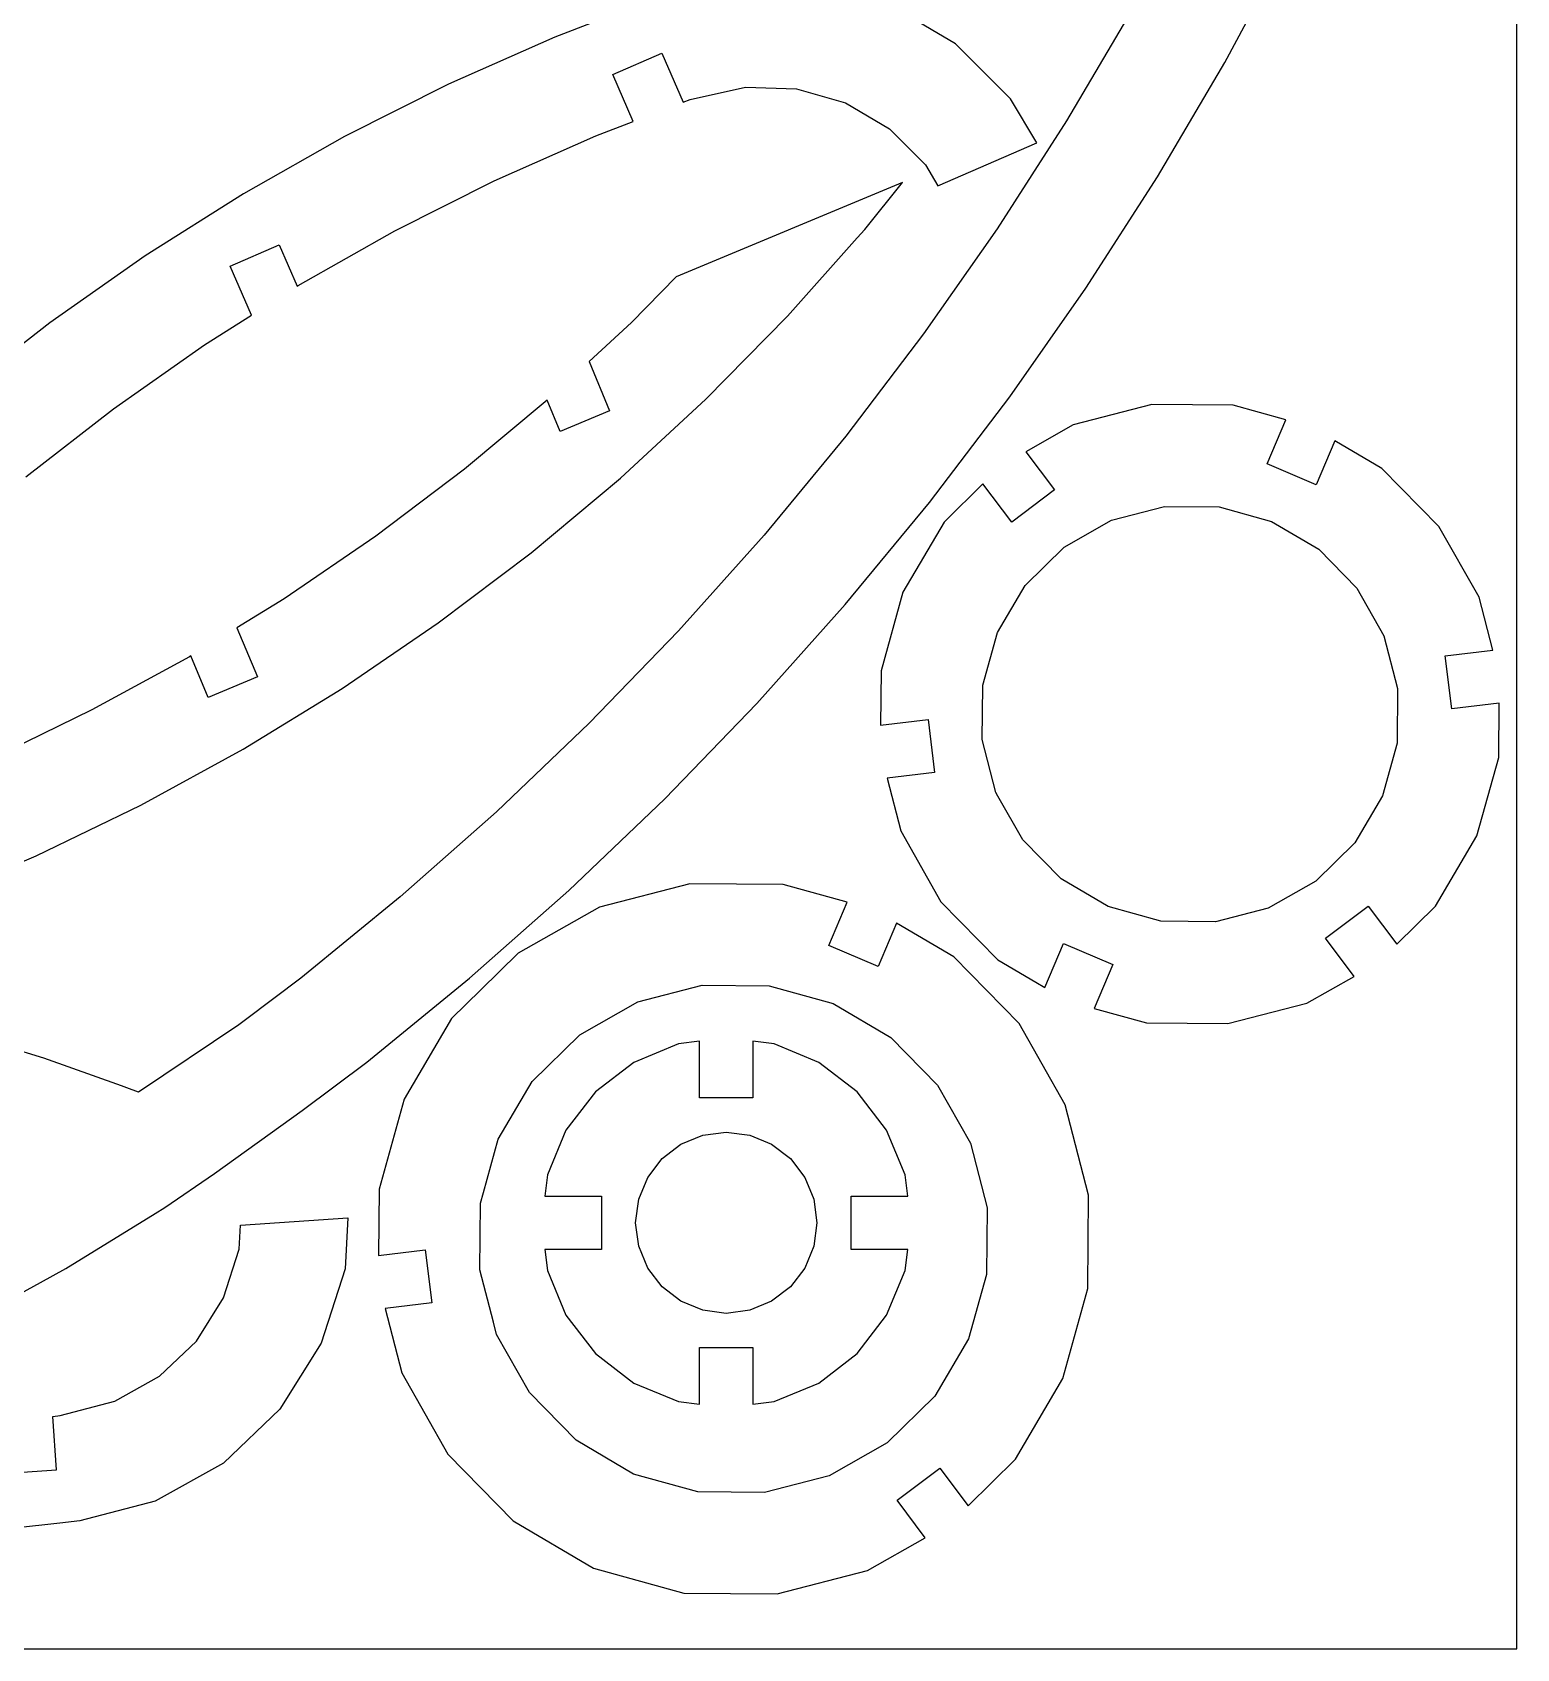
# Model space of a CAD drawing. Extents: x -150 to 150, y -100 to 100.
# Drawn here: x 67.1 to 150, y -100 to -9.8 of the extents above; entities that cross this region are included whole.
import ezdxf

# ---------------------------------------------------------------- set-up
doc = ezdxf.new("R2010")
doc.units = 0
doc.header["$MEASUREMENT"] = 0
doc.layers.add('3MM_1', color=7, linetype='CONTINUOUS')
doc.layers.add('HINTEN', color=7, linetype='CONTINUOUS')

msp = doc.modelspace()

# ---------------------------------------------------------------- linework, layer by layer
at = {"layer": '3MM_1'}
for points in [[(133.7094, -11.4456), (133.7094, -11.4456), (137.2116, -4.9243), (137.2116, -4.9243)], [(101.0922, -8.1857), (101.0922, -8.1857), (96.3085, -10.03), (96.3085, -10.03)], [(118.6687, -10.4009), (118.6687, -10.4009), (114.9184, -8.1856), (114.9184, -8.1856)], [(128.508, -8.5203), (128.508, -8.5203), (124.8711, -14.6962), (124.8711, -14.6962)], [(96.3085, -10.03), (96.3085, -10.03), (90.3707, -12.6597), (90.3707, -12.6597)], [(121.7508, -13.4787), (121.7508, -13.4787), (118.6687, -10.4009), (118.6687, -10.4009)], [(99.545, -12.1148), (99.545, -12.1148), (102.2817, -10.9272), (102.2817, -10.9272)], [(102.2817, -10.9272), (102.2817, -10.9272), (103.4694, -13.664), (103.4694, -13.664)], [(129.9533, -17.8241), (129.9533, -17.8241), (133.7094, -11.4456), (133.7094, -11.4456)], [(100.6833, -14.7381), (100.6833, -14.7381), (99.545, -12.1148), (99.545, -12.1148)], [(90.3707, -12.6597), (90.3707, -12.6597), (84.5687, -15.5767), (84.5687, -15.5767)], [(103.4694, -13.664), (103.4694, -13.664), (103.8638, -13.5119), (103.8638, -13.5119)], [(103.8638, -13.5119), (103.8638, -13.5119), (106.9477, -12.8227), (106.9477, -12.8227)], [(106.9477, -12.8227), (106.9477, -12.8227), (109.7957, -12.9119), (109.7957, -12.9119)], [(109.7957, -12.9119), (109.7957, -12.9119), (112.5322, -13.706), (112.5322, -13.706)], [(123.205, -15.9325), (123.205, -15.9325), (121.7508, -13.4787), (121.7508, -13.4787)], [(112.5322, -13.706), (112.5322, -13.706), (114.9855, -15.1552), (114.9855, -15.1552)], [(98.5911, -15.5448), (98.5911, -15.5448), (100.6833, -14.7381), (100.6833, -14.7381)], [(114.9855, -15.1552), (114.9855, -15.1552), (117.0018, -17.1686), (117.0018, -17.1686)], [(124.8711, -14.6962), (124.8711, -14.6962), (120.9939, -20.7243), (120.9939, -20.7243)], [(84.5687, -15.5767), (84.5687, -15.5767), (78.9163, -18.774), (78.9163, -18.774)], [(92.9204, -18.0561), (92.9204, -18.0561), (98.5911, -15.5448), (98.5911, -15.5448)], [(117.688, -18.3264), (117.688, -18.3264), (123.205, -15.9325), (123.205, -15.9325)], [(117.0018, -17.1686), (117.0018, -17.1686), (117.688, -18.3264), (117.688, -18.3264)], [(125.9491, -24.0497), (125.9491, -24.0497), (129.9533, -17.8241), (129.9533, -17.8241)], [(78.9163, -18.774), (78.9163, -18.774), (73.4271, -22.2441), (73.4271, -22.2441)], [(87.3793, -20.8419), (87.3793, -20.8419), (92.9204, -18.0561), (92.9204, -18.0561)], [(115.7176, -18.149), (115.7176, -18.149), (103.0792, -23.4202), (103.0792, -23.4202)], [(113.6051, -20.7681), (113.6051, -20.7681), (115.7176, -18.149), (115.7176, -18.149)], [(120.9939, -20.7243), (120.9939, -20.7243), (116.8825, -26.5952), (116.8825, -26.5952)], [(78.1718, -22.8161), (78.1718, -22.8161), (80.9086, -21.6286), (80.9086, -21.6286)], [(80.9086, -21.6286), (80.9086, -21.6286), (81.9114, -23.9396), (81.9114, -23.9396)], [(81.9811, -23.8956), (81.9811, -23.8956), (87.3793, -20.8419), (87.3793, -20.8419)], [(109.2853, -25.6172), (109.2853, -25.6172), (113.1873, -21.2369), (113.1873, -21.2369)], [(113.1873, -21.2369), (113.1873, -21.2369), (113.6051, -20.7681), (113.6051, -20.7681)], [(73.4271, -22.2441), (73.4271, -22.2441), (68.1143, -25.9785), (68.1143, -25.9785)], [(79.3593, -25.5529), (79.3593, -25.5529), (78.1718, -22.8161), (78.1718, -22.8161)], [(103.0792, -23.4202), (103.0792, -23.4202), (100.5803, -25.9631), (100.5803, -25.9631)], [(81.9114, -23.9396), (81.9114, -23.9396), (81.9811, -23.8956), (81.9811, -23.8956)], [(121.703, -30.1129), (121.703, -30.1129), (125.9491, -24.0497), (125.9491, -24.0497)], [(68.1143, -25.9785), (68.1143, -25.9785), (62.9905, -29.9683), (62.9905, -29.9683)], [(76.7388, -27.2095), (76.7388, -27.2095), (79.3593, -25.5529), (79.3593, -25.5529)], [(100.5803, -25.9631), (100.5803, -25.9631), (98.2133, -28.1472), (98.2133, -28.1472)], [(104.734, -30.2492), (104.734, -30.2492), (109.2853, -25.6172), (109.2853, -25.6172)], [(116.8825, -26.5952), (116.8825, -26.5952), (112.5433, -32.2997), (112.5433, -32.2997)], [(71.6649, -30.7759), (71.6649, -30.7759), (76.7388, -27.2095), (76.7388, -27.2095)], [(98.2133, -28.1472), (98.2133, -28.1472), (99.3616, -30.9007), (99.3616, -30.9007)], [(95.8753, -30.2917), (95.8753, -30.2917), (91.2639, -34.1467), (91.2639, -34.1467)], [(96.6083, -32.049), (96.6083, -32.049), (95.8753, -30.2917), (95.8753, -30.2917)], [(99.9611, -34.6531), (99.9611, -34.6531), (104.734, -30.2492), (104.734, -30.2492)], [(117.2215, -36.0044), (117.2215, -36.0044), (121.703, -30.1129), (121.703, -30.1129)], [(129.6354, -30.5447), (129.6354, -30.5447), (125.2351, -31.6827), (125.2351, -31.6827)], [(134.1803, -30.5843), (134.1803, -30.5843), (129.6354, -30.5447), (129.6354, -30.5447)], [(137.1102, -31.3969), (137.1102, -31.3969), (134.1803, -30.5843), (134.1803, -30.5843)], [(66.7715, -34.5864), (66.7715, -34.5864), (71.6649, -30.7759), (71.6649, -30.7759)], [(99.3616, -30.9007), (99.3616, -30.9007), (96.6083, -32.049), (96.6083, -32.049)], [(136.0668, -33.855), (136.0668, -33.855), (137.1102, -31.3969), (137.1102, -31.3969)], [(112.5433, -32.2997), (112.5433, -32.2997), (107.9829, -37.829), (107.9829, -37.829)], [(125.2351, -31.6827), (125.2351, -31.6827), (122.5887, -33.1799), (122.5887, -33.1799)], [(122.5887, -33.1799), (122.5887, -33.1799), (124.1958, -35.3126), (124.1958, -35.3126)], [(139.8564, -32.5626), (139.8564, -32.5626), (138.813, -35.0207), (138.813, -35.0207)], [(142.4762, -34.1057), (142.4762, -34.1057), (139.8564, -32.5626), (139.8564, -32.5626)], [(91.2639, -34.1467), (91.2639, -34.1467), (86.3167, -37.8868), (86.3167, -37.8868)], [(138.813, -35.0207), (138.813, -35.0207), (136.0668, -33.855), (136.0668, -33.855)], [(145.6619, -37.3475), (145.6619, -37.3475), (142.4762, -34.1057), (142.4762, -34.1057)], [(94.9786, -38.8181), (94.9786, -38.8181), (99.9611, -34.6531), (99.9611, -34.6531)], [(120.2061, -34.9753), (120.2061, -34.9753), (118.0993, -37.0456), (118.0993, -37.0456)], [(121.8132, -37.108), (121.8132, -37.108), (120.2061, -34.9753), (120.2061, -34.9753)], [(112.5117, -41.7149), (112.5117, -41.7149), (117.2215, -36.0044), (117.2215, -36.0044)], [(124.1958, -35.3126), (124.1958, -35.3126), (121.8132, -37.108), (121.8132, -37.108)], [(127.3829, -36.9988), (127.3829, -36.9988), (130.3341, -36.2355), (130.3341, -36.2355)], [(130.3341, -36.2355), (130.3341, -36.2355), (133.3823, -36.2621), (133.3823, -36.2621)], [(133.3823, -36.2621), (133.3823, -36.2621), (136.3197, -37.0768), (136.3197, -37.0768)], [(86.3167, -37.8868), (86.3167, -37.8868), (81.1924, -41.3805), (81.1924, -41.3805)], [(107.9829, -37.829), (107.9829, -37.829), (103.2086, -43.1745), (103.2086, -43.1745)], [(118.0375, -37.1064), (118.0375, -37.1064), (115.7307, -41.0226), (115.7307, -41.0226)], [(118.0993, -37.0456), (118.0993, -37.0456), (118.0375, -37.1064), (118.0375, -37.1064)], [(124.7295, -38.4998), (124.7295, -38.4998), (127.3829, -36.9988), (127.3829, -36.9988)], [(136.3197, -37.0768), (136.3197, -37.0768), (138.9462, -38.6239), (138.9462, -38.6239)], [(147.9, -41.3033), (147.9, -41.3033), (145.6619, -37.3475), (145.6619, -37.3475)], [(122.5553, -40.6364), (122.5553, -40.6364), (124.7295, -38.4998), (124.7295, -38.4998)], [(138.9462, -38.6239), (138.9462, -38.6239), (141.0828, -40.7981), (141.0828, -40.7981)], [(89.7986, -42.7344), (89.7986, -42.7344), (94.9786, -38.8181), (94.9786, -38.8181)], [(81.1924, -41.3805), (81.1924, -41.3805), (78.5485, -42.9995), (78.5485, -42.9995)], [(115.7307, -41.0226), (115.7307, -41.0226), (114.516, -45.4024), (114.516, -45.4024)], [(121.0081, -43.2629), (121.0081, -43.2629), (122.5553, -40.6364), (122.5553, -40.6364)], [(141.0828, -40.7981), (141.0828, -40.7981), (142.5839, -43.4512), (142.5839, -43.4512)], [(148.6613, -44.247), (148.6613, -44.247), (147.9, -41.3033), (147.9, -41.3033)], [(107.5808, -47.2356), (107.5808, -47.2356), (112.5117, -41.7149), (112.5117, -41.7149)], [(78.5485, -42.9995), (78.5485, -42.9995), (79.697, -45.753), (79.697, -45.753)], [(84.433, -46.3927), (84.433, -46.3927), (89.7986, -42.7344), (89.7986, -42.7344)], [(103.2086, -43.1745), (103.2086, -43.1745), (98.2274, -48.328), (98.2274, -48.328)], [(120.1935, -46.2003), (120.1935, -46.2003), (121.0081, -43.2629), (121.0081, -43.2629)], [(142.5839, -43.4512), (142.5839, -43.4512), (143.3471, -46.4024), (143.3471, -46.4024)], [(75.9032, -44.6195), (75.9032, -44.6195), (70.4622, -47.5956), (70.4622, -47.5956)], [(75.9737, -44.5763), (75.9737, -44.5763), (75.9032, -44.6195), (75.9032, -44.6195)], [(76.9434, -46.9014), (76.9434, -46.9014), (75.9737, -44.5763), (75.9737, -44.5763)], [(146.0108, -44.5725), (146.0108, -44.5725), (148.6613, -44.247), (148.6613, -44.247)], [(146.3743, -47.5336), (146.3743, -47.5336), (146.0108, -44.5725), (146.0108, -44.5725)], [(79.697, -45.753), (79.697, -45.753), (76.9434, -46.9014), (76.9434, -46.9014)], [(114.516, -45.4024), (114.516, -45.4024), (114.4895, -48.4428), (114.4895, -48.4428)], [(78.8948, -49.784), (78.8948, -49.784), (84.433, -46.3927), (84.433, -46.3927)], [(120.1672, -49.2485), (120.1672, -49.2485), (120.1935, -46.2396), (120.1935, -46.2396)], [(120.1935, -46.2396), (120.1935, -46.2396), (120.1935, -46.2003), (120.1935, -46.2003)], [(143.3471, -46.4024), (143.3471, -46.4024), (143.3205, -49.4506), (143.3205, -49.4506)], [(70.4622, -47.5956), (70.4622, -47.5956), (64.8818, -50.3022), (64.8818, -50.3022)], [(102.4365, -52.5581), (102.4365, -52.5581), (107.5808, -47.2356), (107.5808, -47.2356)], [(149.0248, -47.2081), (149.0248, -47.2081), (146.3743, -47.5336), (146.3743, -47.5336)], [(148.9983, -50.2485), (148.9983, -50.2485), (149.0248, -47.2081), (149.0248, -47.2081)], [(98.2274, -48.328), (98.2274, -48.328), (93.0474, -53.2815), (93.0474, -53.2815)], [(114.4895, -48.4428), (114.4895, -48.4428), (117.14, -48.1174), (117.14, -48.1174)], [(117.14, -48.1174), (117.14, -48.1174), (117.5036, -51.0784), (117.5036, -51.0784)], [(120.9305, -52.1997), (120.9305, -52.1997), (120.1672, -49.2485), (120.1672, -49.2485)], [(143.3205, -49.4506), (143.3205, -49.4506), (142.5059, -52.388), (142.5059, -52.388)], [(73.1973, -52.9005), (73.1973, -52.9005), (78.8948, -49.784), (78.8948, -49.784)], [(147.7837, -54.6283), (147.7837, -54.6283), (148.9983, -50.2485), (148.9983, -50.2485)], [(117.5036, -51.0784), (117.5036, -51.0784), (114.8531, -51.4039), (114.8531, -51.4039)], [(114.8531, -51.4039), (114.8531, -51.4039), (115.6144, -54.3476), (115.6144, -54.3476)], [(121.0436, -52.3996), (121.0436, -52.3996), (120.9305, -52.1997), (120.9305, -52.1997)], [(67.3544, -55.7344), (67.3544, -55.7344), (73.1973, -52.9005), (73.1973, -52.9005)], [(97.0867, -57.6739), (97.0867, -57.6739), (102.4365, -52.5581), (102.4365, -52.5581)], [(122.4315, -54.8528), (122.4315, -54.8528), (121.0436, -52.3996), (121.0436, -52.3996)], [(142.5059, -52.388), (142.5059, -52.388), (140.9588, -55.0145), (140.9588, -55.0145)], [(93.0474, -53.2815), (93.0474, -53.2815), (87.6764, -58.0274), (87.6764, -58.0274)], [(115.6144, -54.3476), (115.6144, -54.3476), (117.8525, -58.3034), (117.8525, -58.3034)], [(124.5681, -57.027), (124.5681, -57.027), (122.4315, -54.8528), (122.4315, -54.8528)], [(140.9588, -55.0145), (140.9588, -55.0145), (138.7846, -57.1511), (138.7846, -57.1511)], [(145.4769, -58.5445), (145.4769, -58.5445), (147.7837, -54.6283), (147.7837, -54.6283)], [(61.3796, -58.2791), (61.3796, -58.2791), (67.3544, -55.7344), (67.3544, -55.7344)], [(91.5396, -62.5752), (91.5396, -62.5752), (97.0867, -57.6739), (97.0867, -57.6739)], [(103.8409, -57.295), (103.8409, -57.295), (98.7927, -58.6005), (98.7927, -58.6005)], [(109.0551, -57.3406), (109.0551, -57.3406), (103.8409, -57.295), (103.8409, -57.295)], [(112.63, -58.3319), (112.63, -58.3319), (109.0551, -57.3406), (109.0551, -57.3406)], [(127.1946, -58.5742), (127.1946, -58.5742), (124.5681, -57.027), (124.5681, -57.027)], [(138.7846, -57.1511), (138.7846, -57.1511), (136.1315, -58.6522), (136.1315, -58.6522)], [(87.6764, -58.0274), (87.6764, -58.0274), (82.1228, -62.5581), (82.1228, -62.5581)], [(98.7927, -58.6005), (98.7927, -58.6005), (94.2543, -61.1683), (94.2543, -61.1683)], [(111.6048, -60.7472), (111.6048, -60.7472), (112.63, -58.3319), (112.63, -58.3319)], [(117.8525, -58.3034), (117.8525, -58.3034), (121.0382, -61.5452), (121.0382, -61.5452)], [(130.1321, -59.3888), (130.1321, -59.3888), (127.1946, -58.5742), (127.1946, -58.5742)], [(136.1315, -58.6522), (136.1315, -58.6522), (133.1802, -59.4154), (133.1802, -59.4154)], [(139.3185, -60.3383), (139.3185, -60.3383), (141.7011, -58.5429), (141.7011, -58.5429)], [(141.7011, -58.5429), (141.7011, -58.5429), (143.3082, -60.6756), (143.3082, -60.6756)], [(143.3082, -60.6756), (143.3082, -60.6756), (145.4769, -58.5445), (145.4769, -58.5445)], [(115.3762, -59.4976), (115.3762, -59.4976), (114.351, -61.9128), (114.351, -61.9128)], [(118.5726, -61.3805), (118.5726, -61.3805), (115.3762, -59.4976), (115.3762, -59.4976)], [(133.1802, -59.4154), (133.1802, -59.4154), (130.1321, -59.3888), (130.1321, -59.3888)], [(140.9256, -62.471), (140.9256, -62.471), (139.3185, -60.3383), (139.3185, -60.3383)], [(94.2543, -61.1683), (94.2543, -61.1683), (92.1654, -63.2211), (92.1654, -63.2211)], [(114.351, -61.9128), (114.351, -61.9128), (111.6048, -60.7472), (111.6048, -60.7472)], [(123.658, -63.0884), (123.658, -63.0884), (124.7014, -60.6302), (124.7014, -60.6302)], [(124.7014, -60.6302), (124.7014, -60.6302), (127.4476, -61.7959), (127.4476, -61.7959)], [(122.2274, -65.0996), (122.2274, -65.0996), (118.5726, -61.3805), (118.5726, -61.3805)], [(121.0382, -61.5452), (121.0382, -61.5452), (123.1513, -62.7899), (123.1513, -62.7899)], [(127.4476, -61.7959), (127.4476, -61.7959), (126.4041, -64.254), (126.4041, -64.254)], [(82.1228, -62.5581), (82.1228, -62.5581), (79.0426, -64.8884), (79.0426, -64.8884)], [(85.804, -67.2545), (85.804, -67.2545), (91.5396, -62.5752), (91.5396, -62.5752)], [(100.9318, -63.895), (100.9318, -63.895), (104.5368, -62.9628), (104.5368, -62.9628)], [(104.5368, -62.9628), (104.5368, -62.9628), (108.2604, -62.9952), (108.2604, -62.9952)], [(108.2604, -62.9952), (108.2604, -62.9952), (111.8486, -63.9904), (111.8486, -63.9904)], [(123.1513, -62.7899), (123.1513, -62.7899), (123.658, -63.0884), (123.658, -63.0884)], [(138.2793, -63.9683), (138.2793, -63.9683), (140.9256, -62.471), (140.9256, -62.471)], [(92.1654, -63.2211), (92.1654, -63.2211), (90.5352, -64.8231), (90.5352, -64.8231)], [(97.6908, -65.7287), (97.6908, -65.7287), (100.9318, -63.895), (100.9318, -63.895)], [(111.8486, -63.9904), (111.8486, -63.9904), (115.057, -65.8803), (115.057, -65.8803)], [(133.879, -65.1063), (133.879, -65.1063), (138.2793, -63.9683), (138.2793, -63.9683)], [(79.0426, -64.8884), (79.0426, -64.8884), (78.6648, -65.1706), (78.6648, -65.1706)], [(90.5352, -64.8231), (90.5352, -64.8231), (87.8887, -69.316), (87.8887, -69.316)], [(126.4041, -64.254), (126.4041, -64.254), (129.3341, -65.0666), (129.3341, -65.0666)], [(67.7759, -67.0281), (67.7759, -67.0281), (61.5626, -65.1394), (61.5626, -65.1394)], [(78.6648, -65.1706), (78.6648, -65.1706), (73.0602, -68.9389), (73.0602, -68.9389)], [(95.0349, -68.3387), (95.0349, -68.3387), (97.6908, -65.7287), (97.6908, -65.7287)], [(124.7951, -69.6379), (124.7951, -69.6379), (122.2274, -65.0996), (122.2274, -65.0996)], [(129.3341, -65.0666), (129.3341, -65.0666), (133.879, -65.1063), (133.879, -65.1063)], [(103.198, -66.2403), (103.198, -66.2403), (100.7058, -67.2726), (100.7058, -67.2726)], [(104.3808, -66.0846), (104.3808, -66.0846), (103.198, -66.2403), (103.198, -66.2403)], [(104.3808, -69.2568), (104.3808, -69.2568), (104.3808, -66.0846), (104.3808, -66.0846)], [(108.5469, -66.2403), (108.5469, -66.2403), (107.3641, -66.0846), (107.3641, -66.0846)], [(107.3641, -66.0846), (107.3641, -66.0846), (107.3641, -69.2568), (107.3641, -69.2568)], [(111.0391, -67.2726), (111.0391, -67.2726), (108.5469, -66.2403), (108.5469, -66.2403)], [(115.057, -65.8803), (115.057, -65.8803), (117.667, -68.5362), (117.667, -68.5362)], [(72.1189, -68.5842), (72.1189, -68.5842), (67.7759, -67.0281), (67.7759, -67.0281)], [(82.2032, -69.9633), (82.2032, -69.9633), (85.804, -67.2545), (85.804, -67.2545)], [(100.7058, -67.2726), (100.7058, -67.2726), (98.5657, -68.9148), (98.5657, -68.9148)], [(113.1793, -68.9148), (113.1793, -68.9148), (111.0391, -67.2726), (111.0391, -67.2726)], [(93.145, -71.5471), (93.145, -71.5471), (95.0349, -68.3387), (95.0349, -68.3387)], [(117.667, -68.5362), (117.667, -68.5362), (119.5006, -71.7771), (119.5006, -71.7771)], [(72.3996, -68.6901), (72.3996, -68.6901), (72.1189, -68.5842), (72.1189, -68.5842)], [(73.0602, -68.9389), (73.0602, -68.9389), (72.3996, -68.6901), (72.3996, -68.6901)], [(87.8887, -69.316), (87.8887, -69.316), (86.4952, -74.3406), (86.4952, -74.3406)], [(98.5657, -68.9148), (98.5657, -68.9148), (96.9235, -71.0549), (96.9235, -71.0549)], [(107.3641, -69.2568), (107.3641, -69.2568), (104.3808, -69.2568), (104.3808, -69.2568)], [(114.8214, -71.0549), (114.8214, -71.0549), (113.1793, -68.9148), (113.1793, -68.9148)], [(77.3076, -73.4734), (77.3076, -73.4734), (82.2032, -69.9633), (82.2032, -69.9633)], [(126.1007, -74.6863), (126.1007, -74.6863), (124.7951, -69.6379), (124.7951, -69.6379)], [(96.9235, -71.0549), (96.9235, -71.0549), (95.8912, -73.5471), (95.8912, -73.5471)], [(104.5627, -71.3333), (104.5627, -71.3333), (105.8725, -71.1609), (105.8725, -71.1609)], [(105.8725, -71.1609), (105.8725, -71.1609), (107.1823, -71.3333), (107.1823, -71.3333)], [(115.8537, -73.5471), (115.8537, -73.5471), (114.8214, -71.0549), (114.8214, -71.0549)], [(92.3152, -74.5396), (92.3152, -74.5396), (93.145, -71.5471), (93.145, -71.5471)], [(102.294, -72.6431), (102.294, -72.6431), (103.3421, -71.8389), (103.3421, -71.8389)], [(103.3421, -71.8389), (103.3421, -71.8389), (104.5627, -71.3333), (104.5627, -71.3333)], [(107.1823, -71.3333), (107.1823, -71.3333), (108.4028, -71.8389), (108.4028, -71.8389)], [(108.4028, -71.8389), (108.4028, -71.8389), (109.4509, -72.6431), (109.4509, -72.6431)], [(119.5006, -71.7771), (119.5006, -71.7771), (120.433, -75.3822), (120.433, -75.3822)], [(101.4898, -73.6912), (101.4898, -73.6912), (102.294, -72.6431), (102.294, -72.6431)], [(109.4509, -72.6431), (109.4509, -72.6431), (110.2552, -73.6912), (110.2552, -73.6912)], [(74.532, -75.3755), (74.532, -75.3755), (77.3076, -73.4734), (77.3076, -73.4734)], [(95.8912, -73.5471), (95.8912, -73.5471), (95.7355, -74.7299), (95.7355, -74.7299)], [(100.9842, -74.9118), (100.9842, -74.9118), (101.4898, -73.6912), (101.4898, -73.6912)], [(110.2552, -73.6912), (110.2552, -73.6912), (110.7607, -74.9118), (110.7607, -74.9118)], [(116.0094, -74.7299), (116.0094, -74.7299), (115.8537, -73.5471), (115.8537, -73.5471)], [(86.4952, -74.3406), (86.4952, -74.3406), (86.4628, -78.0502), (86.4628, -78.0502)], [(92.1499, -75.1353), (92.1499, -75.1353), (92.3152, -74.5396), (92.3152, -74.5396)], [(95.7355, -74.7299), (95.7355, -74.7299), (98.9077, -74.7299), (98.9077, -74.7299)], [(98.9077, -74.7299), (98.9077, -74.7299), (98.9077, -77.7132), (98.9077, -77.7132)], [(112.8372, -74.7299), (112.8372, -74.7299), (116.0094, -74.7299), (116.0094, -74.7299)], [(112.8372, -77.7132), (112.8372, -77.7132), (112.8372, -74.7299), (112.8372, -74.7299)], [(126.0552, -79.9004), (126.0552, -79.9004), (126.1007, -74.6863), (126.1007, -74.6863)], [(69.002, -78.7802), (69.002, -78.7802), (73.9974, -75.7047), (73.9974, -75.7047)], [(73.9974, -75.7047), (73.9974, -75.7047), (74.532, -75.3755), (74.532, -75.3755)], [(92.1174, -78.8589), (92.1174, -78.8589), (92.1499, -75.1353), (92.1499, -75.1353)], [(100.8118, -76.2215), (100.8118, -76.2215), (100.9842, -74.9118), (100.9842, -74.9118)], [(110.7607, -74.9118), (110.7607, -74.9118), (110.9332, -76.2215), (110.9332, -76.2215)], [(120.433, -75.3822), (120.433, -75.3822), (120.4005, -79.1057), (120.4005, -79.1057)], [(78.6746, -77.7003), (78.6746, -77.7003), (78.7513, -76.357), (78.7513, -76.357)], [(78.7513, -76.357), (78.7513, -76.357), (84.7514, -75.9458), (84.7514, -75.9458)], [(84.7514, -75.9458), (84.7514, -75.9458), (84.5887, -78.7938), (84.5887, -78.7938)], [(100.9842, -77.5314), (100.9842, -77.5314), (100.8118, -76.2215), (100.8118, -76.2215)], [(110.9332, -76.2215), (110.9332, -76.2215), (110.7607, -77.5314), (110.7607, -77.5314)], [(101.4898, -78.7519), (101.4898, -78.7519), (100.9842, -77.5314), (100.9842, -77.5314)], [(110.7607, -77.5314), (110.7607, -77.5314), (110.2552, -78.7519), (110.2552, -78.7519)], [(77.8101, -80.416), (77.8101, -80.416), (78.6746, -77.7003), (78.6746, -77.7003)], [(86.4628, -78.0502), (86.4628, -78.0502), (89.0671, -77.7306), (89.0671, -77.7306)], [(89.0671, -77.7306), (89.0671, -77.7306), (89.4307, -80.6916), (89.4307, -80.6916)], [(98.9077, -77.7132), (98.9077, -77.7132), (95.7355, -77.7132), (95.7355, -77.7132)], [(95.7355, -77.7132), (95.7355, -77.7132), (95.8912, -78.896), (95.8912, -78.896)], [(116.0094, -77.7132), (116.0094, -77.7132), (112.8372, -77.7132), (112.8372, -77.7132)], [(115.8537, -78.896), (115.8537, -78.896), (116.0094, -77.7132), (116.0094, -77.7132)], [(67.5943, -79.5546), (67.5943, -79.5546), (69.002, -78.7802), (69.002, -78.7802)], [(84.5887, -78.7938), (84.5887, -78.7938), (83.2668, -82.9441), (83.2668, -82.9441)], [(92.8708, -81.7721), (92.8708, -81.7721), (92.1174, -78.8589), (92.1174, -78.8589)], [(95.8912, -78.896), (95.8912, -78.896), (96.9235, -81.3882), (96.9235, -81.3882)], [(102.294, -79.8), (102.294, -79.8), (101.4898, -78.7519), (101.4898, -78.7519)], [(110.2552, -78.7519), (110.2552, -78.7519), (109.4509, -79.8), (109.4509, -79.8)], [(114.8214, -81.3882), (114.8214, -81.3882), (115.8537, -78.896), (115.8537, -78.896)], [(120.4005, -79.1057), (120.4005, -79.1057), (119.4053, -82.6939), (119.4053, -82.6939)], [(63.3121, -81.9103), (63.3121, -81.9103), (67.5943, -79.5546), (67.5943, -79.5546)], [(103.3421, -80.6042), (103.3421, -80.6042), (102.294, -79.8), (102.294, -79.8)], [(109.4509, -79.8), (109.4509, -79.8), (108.4028, -80.6042), (108.4028, -80.6042)], [(124.6617, -84.9251), (124.6617, -84.9251), (126.0552, -79.9004), (126.0552, -79.9004)], [(76.2977, -82.8304), (76.2977, -82.8304), (77.8101, -80.416), (77.8101, -80.416)], [(89.4307, -80.6916), (89.4307, -80.6916), (86.8264, -81.0114), (86.8264, -81.0114)], [(86.8264, -81.0114), (86.8264, -81.0114), (87.7553, -84.603), (87.7553, -84.603)], [(104.5627, -81.1098), (104.5627, -81.1098), (103.3421, -80.6042), (103.3421, -80.6042)], [(105.8725, -81.2822), (105.8725, -81.2822), (104.5627, -81.1098), (104.5627, -81.1098)], [(107.1823, -81.1098), (107.1823, -81.1098), (105.8725, -81.2822), (105.8725, -81.2822)], [(108.4028, -80.6042), (108.4028, -80.6042), (107.1823, -81.1098), (107.1823, -81.1098)], [(93.0498, -82.4639), (93.0498, -82.4639), (92.8708, -81.7721), (92.8708, -81.7721)], [(96.9235, -81.3882), (96.9235, -81.3882), (98.5657, -83.5283), (98.5657, -83.5283)], [(113.1793, -83.5283), (113.1793, -83.5283), (114.8214, -81.3882), (114.8214, -81.3882)], [(74.2329, -84.7937), (74.2329, -84.7937), (76.2977, -82.8304), (76.2977, -82.8304)], [(83.2668, -82.9441), (83.2668, -82.9441), (80.9552, -86.636), (80.9552, -86.636)], [(94.8834, -85.7048), (94.8834, -85.7048), (93.0498, -82.4639), (93.0498, -82.4639)], [(119.4053, -82.6939), (119.4053, -82.6939), (117.5154, -85.9023), (117.5154, -85.9023)], [(98.5657, -83.5283), (98.5657, -83.5283), (100.7058, -85.1705), (100.7058, -85.1705)], [(104.3808, -86.3585), (104.3808, -86.3585), (104.3808, -83.1863), (104.3808, -83.1863)], [(104.3808, -83.1863), (104.3808, -83.1863), (107.3641, -83.1863), (107.3641, -83.1863)], [(107.3641, -83.1863), (107.3641, -83.1863), (107.3641, -86.3585), (107.3641, -86.3585)], [(111.0391, -85.1705), (111.0391, -85.1705), (113.1793, -83.5283), (113.1793, -83.5283)], [(71.7444, -86.1832), (71.7444, -86.1832), (74.2329, -84.7937), (74.2329, -84.7937)], [(87.7553, -84.603), (87.7553, -84.603), (90.3229, -89.1414), (90.3229, -89.1414)], [(97.4933, -88.3607), (97.4933, -88.3607), (94.8834, -85.7048), (94.8834, -85.7048)], [(100.7058, -85.1705), (100.7058, -85.1705), (103.198, -86.2028), (103.198, -86.2028)], [(108.5469, -86.2028), (108.5469, -86.2028), (111.0391, -85.1705), (111.0391, -85.1705)], [(122.0152, -89.4179), (122.0152, -89.4179), (124.6617, -84.9251), (124.6617, -84.9251)], [(68.6893, -86.9884), (68.6893, -86.9884), (71.7444, -86.1832), (71.7444, -86.1832)], [(103.198, -86.2028), (103.198, -86.2028), (104.3808, -86.3585), (104.3808, -86.3585)], [(107.3641, -86.3585), (107.3641, -86.3585), (108.5469, -86.2028), (108.5469, -86.2028)], [(117.5154, -85.9023), (117.5154, -85.9023), (114.8595, -88.5123), (114.8595, -88.5123)], [(68.2687, -87.0354), (68.2687, -87.0354), (68.6893, -86.9884), (68.6893, -86.9884)], [(68.4728, -90.0115), (68.4728, -90.0115), (68.2687, -87.0354), (68.2687, -87.0354)], [(80.9552, -86.636), (80.9552, -86.636), (77.7981, -89.6372), (77.7981, -89.6372)], [(100.7018, -90.2507), (100.7018, -90.2507), (97.4933, -88.3607), (97.4933, -88.3607)], [(90.3229, -89.1414), (90.3229, -89.1414), (93.0873, -91.9545), (93.0873, -91.9545)], [(114.8595, -88.5123), (114.8595, -88.5123), (111.6186, -90.3459), (111.6186, -90.3459)], [(65.4965, -90.2154), (65.4965, -90.2154), (68.4728, -90.0115), (68.4728, -90.0115)], [(77.7981, -89.6372), (77.7981, -89.6372), (73.9948, -91.7602), (73.9948, -91.7602)], [(115.4075, -91.7182), (115.4075, -91.7182), (117.7901, -89.9227), (117.7901, -89.9227)], [(117.7901, -89.9227), (117.7901, -89.9227), (119.3692, -92.0182), (119.3692, -92.0182)], [(119.3692, -92.0182), (119.3692, -92.0182), (122.0152, -89.4179), (122.0152, -89.4179)], [(104.29, -91.2458), (104.29, -91.2458), (100.7018, -90.2507), (100.7018, -90.2507)], [(111.6186, -90.3459), (111.6186, -90.3459), (108.0135, -91.2783), (108.0135, -91.2783)], [(73.9948, -91.7602), (73.9948, -91.7602), (69.783, -92.871), (69.783, -92.871)], [(93.0873, -91.9545), (93.0873, -91.9545), (93.9777, -92.8605), (93.9777, -92.8605)], [(108.0135, -91.2783), (108.0135, -91.2783), (104.29, -91.2458), (104.29, -91.2458)], [(116.9866, -93.8136), (116.9866, -93.8136), (115.4075, -91.7182), (115.4075, -91.7182)], [(69.783, -92.871), (69.783, -92.871), (68.6768, -92.993), (68.6768, -92.993)], [(93.9777, -92.8605), (93.9777, -92.8605), (98.4706, -95.507), (98.4706, -95.507)], [(68.6768, -92.993), (68.6768, -92.993), (63.5809, -93.5549), (63.5809, -93.5549)], [(113.7577, -95.6404), (113.7577, -95.6404), (116.9866, -93.8136), (116.9866, -93.8136)], [(98.4706, -95.507), (98.4706, -95.507), (103.4953, -96.9005), (103.4953, -96.9005)], [(108.7095, -96.946), (108.7095, -96.946), (113.7577, -95.6404), (113.7577, -95.6404)], [(103.4953, -96.9005), (103.4953, -96.9005), (108.7095, -96.946), (108.7095, -96.946)]]:
    msp.add_open_spline(points, degree=3, dxfattribs=at)
at = {"layer": 'HINTEN', "color": 7}
msp.add_lwpolyline([(-150, -100), (150, -100), (150, 100), (-150, 100), (-150, -100)], close=True, dxfattribs=at)

doc.saveas('drawing.dxf')
